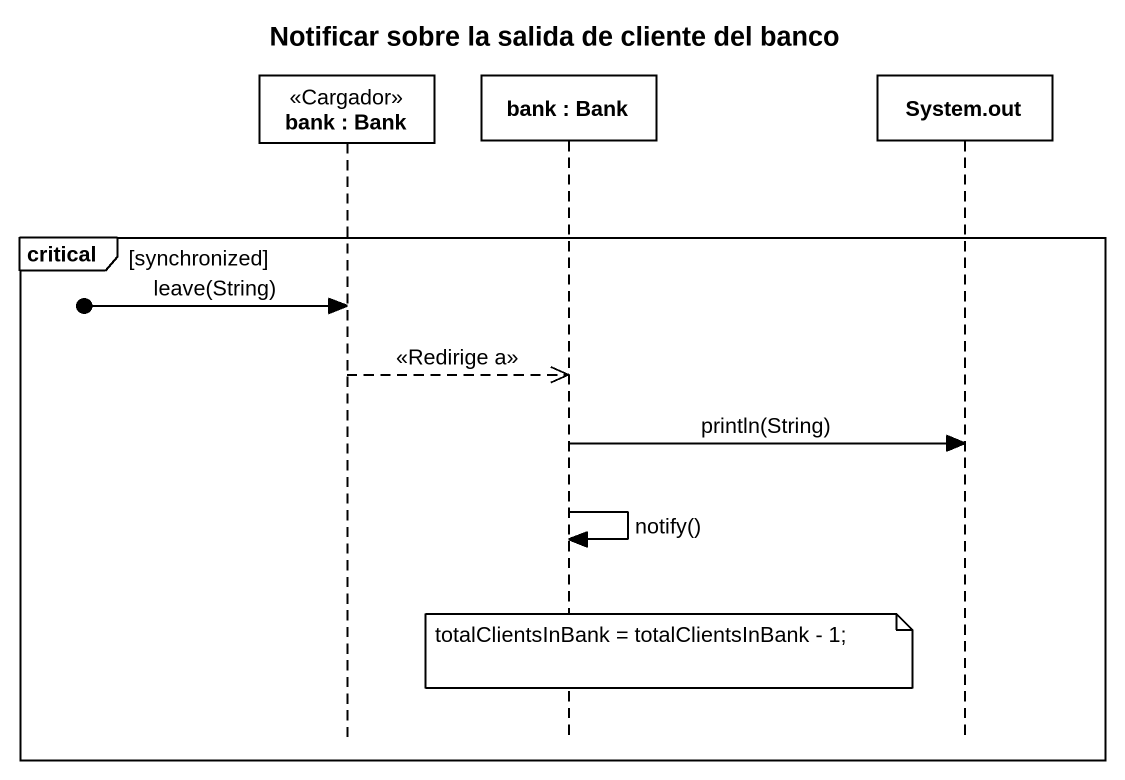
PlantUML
@startuml
title Notificar sobre la salida de cliente del banco
hide footbox
participant "bank : Bank" as bank <<Cargador>>
participant "bank : Bank" as bank_2
participant "System.out" as System_out

critical synchronized
  [o-> bank : leave(String)
  bank -->> bank_2 : <<Redirige a>>
  bank_2 -> System_out : println(String)
  bank_2 -> bank_2 : notify()
  note over bank_2 : totalClientsInBank = totalClientsInBank - 1;
end
@enduml
